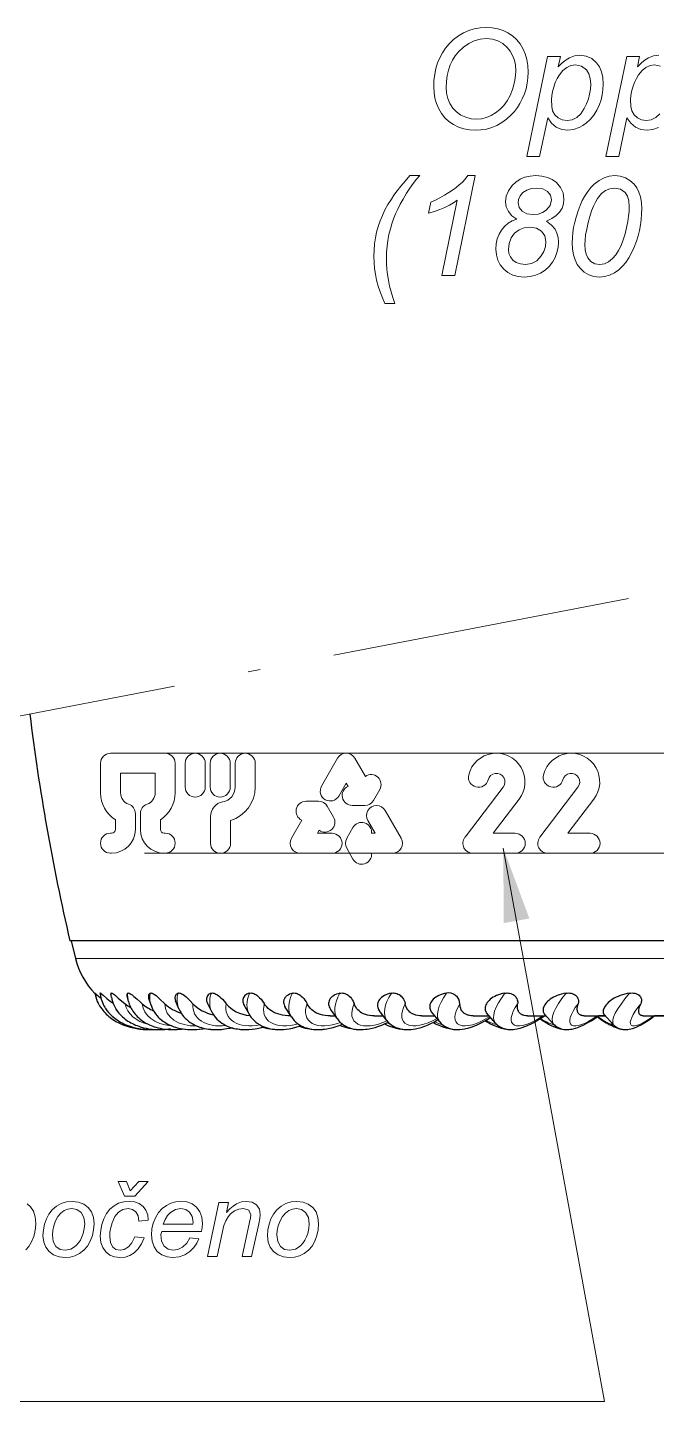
# Model space of a CAD drawing. Extents: x 0 to 297, y 0 to 420.
# Drawn here: x 189.9 to 215, y 128.8 to 183.8 of the extents above; entities that cross this region are included whole.
import ezdxf

# ---------------------------------------------------------------- set-up
doc = ezdxf.new("R2010")
doc.units = 0
doc.linetypes.add('DASHDOT', pattern=[18.5, 12, -3, 0.5, -3])

msp = doc.modelspace()

# ---------------------------------------------------------------- linework, layer by layer
at = {"linetype": 'DASHDOT', "lineweight": 13}
msp.add_line((183.96, 155.135), (218.029, 161.716), dxfattribs=at)
at = {"lineweight": 13, "ltscale": 0.027327}
for p in [(193.19, 154.723), (195.376, 154.723)]:
    msp.add_line(p, (194.283, 154.723), dxfattribs=at)
at = {"lineweight": 13}
for p, q in [((217.071, 154.723), (194.957, 154.723)), ((216.147, 150.723), (194.544, 150.723)), ((238.997, 146.517), (191.785, 146.517))]:
    msp.add_line(p, q, dxfattribs=at)
at = {"lineweight": 13, "ltscale": 0.032004}
for p, q in [((202.27, 154.523), (201.63, 153.415)), ((204.811, 151.323), (204.171, 152.432)), ((200.769, 150.723), (202.049, 150.723))]:
    msp.add_line(p, q, dxfattribs=at)
at = {"lineweight": 13, "ltscale": 0.020837}
for p, q in [((202.963, 154.523), (203.38, 153.802)), ((200.423, 151.323), (200.839, 152.045)), ((204.464, 150.723), (203.631, 150.723))]:
    msp.add_line(p, q, dxfattribs=at)
at = {"lineweight": 13, "ltscale": 0.02951}
for p, q in [((192.79, 153.143), (192.79, 154.323)), ((195.776, 153.143), (195.776, 154.323))]:
    msp.add_line(p, q, dxfattribs=at)
at = {"lineweight": 13, "ltscale": 0.017327}
for p in [(193.59, 153.923), (194.976, 153.923)]:
    msp.add_line(p, (194.283, 153.923), dxfattribs=at)
at = {"lineweight": 13, "ltscale": 0.01951}
for p, q in [((193.59, 153.143), (193.59, 153.923)), ((194.976, 153.143), (194.976, 153.923))]:
    msp.add_line(p, q, dxfattribs=at)
at = {"lineweight": 13, "ltscale": 0.023761}
for p, q in [((196.176, 153.373), (196.176, 154.323)), ((196.976, 153.373), (196.976, 154.323)), ((197.176, 153.373), (197.176, 154.323)), ((197.976, 153.373), (197.976, 154.323)), ((198.176, 153.373), (198.176, 154.323)), ((198.976, 153.373), (198.976, 154.323))]:
    msp.add_line(p, q, dxfattribs=at)
at = {"lineweight": 13, "ltscale": 0.014683}
for p, q in [((202.617, 153.523), (202.323, 153.015)), ((203.771, 151.523), (203.478, 152.032))]:
    msp.add_line(p, q, dxfattribs=at)
at = {"lineweight": 13, "ltscale": 0.003517}
for p, q in [((202.617, 153.523), (202.687, 153.402)), ((201.462, 151.523), (201.532, 151.645)), ((203.771, 151.523), (203.631, 151.523))]:
    msp.add_line(p, q, dxfattribs=at)
at = {"lineweight": 13, "ltscale": 0.063061}
for p, q in [((207.365, 151.366), (208.893, 153.373)), ((210.356, 151.366), (211.883, 153.373))]:
    msp.add_line(p, q, dxfattribs=at)
at = {"lineweight": 13, "ltscale": 0.012577}
for p, q in [((201.511, 152.807), (201.008, 152.808)), ((203.704, 152.839), (203.956, 153.274)), ((201.857, 152.608), (202.109, 152.173)), ((203.359, 152.639), (202.856, 152.638)), ((202.635, 151.323), (202.886, 151.759)), ((202.635, 150.924), (202.886, 150.488))]:
    msp.add_line(p, q, dxfattribs=at)
at = {"lineweight": 13, "ltscale": 0.042885}
for p, q in [((208.49, 151.523), (209.529, 152.888)), ((211.481, 151.523), (212.52, 152.888))]:
    msp.add_line(p, q, dxfattribs=at)
at = {"lineweight": 13, "ltscale": 0.015833}
for p, q in [((194.183, 152.311), (194.183, 151.678)), ((194.383, 152.311), (194.383, 151.678))]:
    msp.add_line(p, q, dxfattribs=at)
at = {"lineweight": 13, "ltscale": 0.009629}
for p, q in [((193.383, 152.063), (193.383, 151.678)), ((195.183, 152.063), (195.183, 151.678))]:
    msp.add_line(p, q, dxfattribs=at)
at = {"lineweight": 13, "ltscale": 0.026715}
msp.add_line((197.189, 152.192), (197.189, 151.123), dxfattribs=at)
at = {"lineweight": 13, "ltscale": 0.022796}
msp.add_line((197.989, 152.035), (197.989, 151.123), dxfattribs=at)
at = {"lineweight": 13, "ltscale": 0.001077}
for p, q in [((193.19, 151.528), (193.233, 151.528)), ((195.376, 151.528), (195.333, 151.528)), ((193.19, 150.728), (193.233, 150.728)), ((195.376, 150.728), (195.333, 150.728))]:
    msp.add_line(p, q, dxfattribs=at)
at = {"lineweight": 13, "ltscale": 0.014684}
msp.add_line((201.462, 151.523), (202.049, 151.523), dxfattribs=at)
at = {"lineweight": 13, "ltscale": 0.022092}
for p, q in [((209.374, 151.523), (208.49, 151.523)), ((212.365, 151.523), (211.481, 151.523))]:
    msp.add_line(p, q, dxfattribs=at)
at = {"lineweight": 13, "ltscale": 0.042267}
for p, q in [((209.374, 150.723), (207.683, 150.723)), ((212.365, 150.723), (210.674, 150.723))]:
    msp.add_line(p, q, dxfattribs=at)
at = {"lineweight": 30}
msp.add_line((239.101, 147.223), (191.567, 147.223), dxfattribs=at)
at = {"lineweight": 30, "ltscale": 0.018144}
msp.add_line((191.617, 147.223), (191.785, 146.517), dxfattribs=at)
at = {"lineweight": 30, "ltscale": 0.002698}
msp.add_line((193.222, 144.972), (193.204, 145.078), dxfattribs=at)
at = {"lineweight": 30, "ltscale": 0.005195}
msp.add_line((193.906, 144.801), (193.854, 145.003), dxfattribs=at)
at = {"lineweight": 30, "ltscale": 0.00715}
msp.add_line((194.811, 144.644), (194.718, 144.915), dxfattribs=at)
at = {"lineweight": 30, "ltscale": 0.008664}
msp.add_line((195.927, 144.503), (195.792, 144.822), dxfattribs=at)
at = {"lineweight": 30, "ltscale": 0.009843}
msp.add_line((197.243, 144.379), (197.067, 144.731), dxfattribs=at)
at = {"lineweight": 30, "ltscale": 0.010779}
msp.add_line((198.746, 144.27), (198.531, 144.644), dxfattribs=at)
at = {"lineweight": 30, "ltscale": 0.011533}
msp.add_line((200.423, 144.178), (200.174, 144.566), dxfattribs=at)
at = {"lineweight": 30, "ltscale": 0.000166702}
msp.add_line((200.387, 144.223), (200.394, 144.223), dxfattribs=at)
at = {"lineweight": 30, "ltscale": 0.004821}
msp.add_line((201.979, 144.223), (202.172, 144.223), dxfattribs=at)
at = {"lineweight": 30, "ltscale": 0.012149}
msp.add_line((202.261, 144.099), (201.98, 144.496), dxfattribs=at)
at = {"lineweight": 30, "ltscale": 0.009012}
msp.add_line((203.736, 144.223), (204.096, 144.223), dxfattribs=at)
at = {"lineweight": 30, "ltscale": 0.012657}
msp.add_line((204.243, 144.033), (203.935, 144.435), dxfattribs=at)
at = {"lineweight": 30, "ltscale": 0.001641}
msp.add_line((204.243, 144.033), (204.285, 143.982), dxfattribs=at)
at = {"lineweight": 30, "ltscale": 0.012745}
msp.add_line((205.645, 144.223), (206.155, 144.223), dxfattribs=at)
at = {"lineweight": 30, "ltscale": 0.000837668}
msp.add_line((206.005, 144.409), (206.024, 144.382), dxfattribs=at)
at = {"lineweight": 30, "ltscale": 0.013078}
msp.add_line((206.356, 143.978), (206.024, 144.382), dxfattribs=at)
at = {"lineweight": 30, "ltscale": 0.015981}
msp.add_line((207.691, 144.223), (208.33, 144.223), dxfattribs=at)
at = {"lineweight": 30, "ltscale": 0.013426}
msp.add_line((208.582, 143.933), (208.231, 144.339), dxfattribs=at)
at = {"lineweight": 30, "ltscale": 0.01874}
msp.add_line((209.859, 144.223), (210.609, 144.223), dxfattribs=at)
at = {"lineweight": 30, "ltscale": 0.013711}
msp.add_line((210.906, 143.896), (210.537, 144.303), dxfattribs=at)
at = {"lineweight": 30, "ltscale": 0.001788}
msp.add_line((210.609, 144.223), (210.538, 144.223), dxfattribs=at)
at = {"lineweight": 30, "ltscale": 0.021009}
msp.add_line((212.133, 144.223), (212.973, 144.223), dxfattribs=at)
at = {"lineweight": 30, "ltscale": 0.006859}
msp.add_line((212.973, 144.223), (212.699, 144.223), dxfattribs=at)
at = {"lineweight": 30, "ltscale": 0.01393}
msp.add_line((213.308, 143.868), (212.927, 144.274), dxfattribs=at)
at = {"lineweight": 30, "ltscale": 0.022856}
msp.add_line((214.495, 144.223), (215.409, 144.223), dxfattribs=at)
at = {"lineweight": 30, "ltscale": 0.011518}
msp.add_line((215.408, 144.223), (214.947, 144.223), dxfattribs=at)
at = {"lineweight": 30, "ltscale": 0.001104}
msp.add_line((194.642, 143.678), (194.686, 143.676), dxfattribs=at)
at = {"lineweight": 30, "ltscale": 0.002759}
msp.add_line((204.147, 143.898), (204.248, 143.854), dxfattribs=at)
at = {"lineweight": 13}
for points in [[(206.114, 181.377), (206.124, 181.636), (206.153, 181.883), (206.201, 182.117), (206.268, 182.339), (206.354, 182.548), (206.459, 182.744), (206.584, 182.927), (206.728, 183.098), (206.908, 183.272), (207.099, 183.42), (207.301, 183.541), (207.514, 183.635), (207.737, 183.702), (207.971, 183.742), (208.216, 183.755), (208.456, 183.742), (208.68, 183.702), (208.889, 183.634), (209.083, 183.54), (209.262, 183.419), (209.425, 183.271), (209.568, 183.101), (209.684, 182.912), (209.775, 182.705), (209.84, 182.48), (209.879, 182.236), (209.892, 181.974), (209.883, 181.745), (209.854, 181.523), (209.807, 181.308), (209.741, 181.099), (209.657, 180.897), (209.563, 180.717), (209.458, 180.551), (209.341, 180.397), (209.212, 180.256), (209.029, 180.09), (208.838, 179.951), (208.639, 179.84), (208.432, 179.754), (208.22, 179.693), (208.002, 179.656), (207.777, 179.644), (207.544, 179.659), (207.322, 179.701), (207.11, 179.772), (206.909, 179.872), (206.725, 179.997), (206.565, 180.145), (206.429, 180.315), (206.316, 180.508), (206.228, 180.715), (206.165, 180.929), (206.127, 181.15)], [(206.614, 181.353), (206.631, 181.126), (206.68, 180.912), (206.762, 180.711), (206.876, 180.53), (207.023, 180.378), (207.202, 180.254), (207.4, 180.162), (207.605, 180.107), (207.817, 180.089), (208.022, 180.105), (208.219, 180.153), (208.41, 180.233), (208.591, 180.342), (208.759, 180.477), (208.913, 180.636), (209.051, 180.822), (209.168, 181.034), (209.264, 181.272), (209.32, 181.46), (209.36, 181.647), (209.384, 181.831), (209.392, 182.015), (209.379, 182.242), (209.338, 182.451), (209.27, 182.64), (209.176, 182.809), (209.054, 182.959), (208.875, 183.113), (208.676, 183.223), (208.458, 183.289), (208.219, 183.311), (207.972, 183.29), (207.736, 183.226), (207.512, 183.12), (207.3, 182.971), (207.1, 182.779), (206.971, 182.62), (206.862, 182.446), (206.773, 182.257), (206.703, 182.053), (206.654, 181.834), (206.624, 181.601)], [(209.836, 178.589), (210.67, 182.589), (211.179, 182.589), (211.095, 182.184), (211.255, 182.34), (211.404, 182.459), (211.54, 182.544), (211.742, 182.619), (211.955, 182.644), (212.209, 182.611), (212.433, 182.512), (212.626, 182.346), (212.742, 182.18), (212.825, 181.983), (212.875, 181.753), (212.892, 181.491), (212.883, 181.271), (212.855, 181.062), (212.808, 180.862), (212.742, 180.673), (212.635, 180.443), (212.513, 180.245), (212.375, 180.08), (212.23, 179.943), (212.083, 179.833), (211.935, 179.75), (211.709, 179.671), (211.477, 179.644), (211.232, 179.676), (211.016, 179.769), (210.829, 179.926), (210.672, 180.144), (210.345, 178.589)], [(210.822, 180.873), (210.833, 180.6), (210.868, 180.426), (210.957, 180.267), (211.09, 180.142), (211.257, 180.06), (211.448, 180.033), (211.65, 180.063), (211.831, 180.153), (211.991, 180.302), (212.132, 180.511), (212.225, 180.703), (212.298, 180.897), (212.35, 181.092), (212.382, 181.289), (212.392, 181.487), (212.373, 181.714), (212.314, 181.903), (212.217, 182.055), (212.021, 182.205), (211.782, 182.255), (211.601, 182.23), (211.435, 182.156), (211.28, 182.031), (211.138, 181.858), (211.052, 181.716), (210.976, 181.554), (210.911, 181.373), (210.861, 181.19), (210.832, 181.023)], [(204.165, 172.719), (204.061, 172.948), (203.971, 173.179), (203.895, 173.412), (203.832, 173.646), (203.784, 173.882), (203.749, 174.119), (203.728, 174.358), (203.721, 174.599), (203.728, 174.853), (203.749, 175.099), (203.783, 175.339), (203.831, 175.571), (203.893, 175.797), (203.97, 176.018), (204.06, 176.239), (204.165, 176.458), (204.285, 176.676), (204.419, 176.894), (204.524, 177.047), (204.65, 177.217), (204.8, 177.404), (204.971, 177.608), (205.165, 177.83), (205.554, 177.83), (205.427, 177.686), (205.297, 177.52), (205.164, 177.333), (205.028, 177.124), (204.889, 176.894), (204.777, 176.693), (204.676, 176.493), (204.586, 176.295), (204.506, 176.098), (204.438, 175.902), (204.379, 175.707), (204.322, 175.474), (204.278, 175.241), (204.246, 175.006), (204.227, 174.772), (204.221, 174.537), (204.226, 174.317), (204.242, 174.094), (204.268, 173.87), (204.304, 173.644), (204.351, 173.415), (204.409, 173.185), (204.476, 172.953), (204.554, 172.719)], [(206.443, 173.83), (207.054, 176.842), (206.909, 176.739), (206.746, 176.643), (206.565, 176.554), (206.365, 176.472), (206.146, 176.397), (205.909, 176.33), (206.001, 176.774), (206.184, 176.853), (206.365, 176.942), (206.546, 177.043), (206.725, 177.156), (206.944, 177.306), (207.123, 177.443), (207.264, 177.568), (207.373, 177.687), (207.475, 177.83), (207.766, 177.83), (206.952, 173.83)], [(209.434, 176.088), (209.239, 176.222), (209.1, 176.39), (209.016, 176.581), (208.988, 176.786), (209.017, 177.012), (209.105, 177.227), (209.25, 177.43), (209.399, 177.574), (209.568, 177.686), (209.756, 177.766), (209.965, 177.814), (210.193, 177.83), (210.442, 177.813), (210.663, 177.761), (210.855, 177.675), (211.02, 177.555), (211.188, 177.359), (211.288, 177.135), (211.322, 176.884), (211.302, 176.701), (211.244, 176.531), (211.147, 176.373), (211.012, 176.231), (210.838, 176.11), (210.626, 176.009), (210.83, 175.853), (210.967, 175.687), (211.04, 175.53), (211.085, 175.356), (211.1, 175.166), (211.085, 174.953), (211.04, 174.751), (210.965, 174.557), (210.86, 174.373), (210.725, 174.199), (210.565, 174.046), (210.385, 173.927), (210.185, 173.842), (209.966, 173.791), (209.726, 173.774), (209.489, 173.794), (209.275, 173.853), (209.083, 173.952), (208.914, 174.091), (208.777, 174.259), (208.678, 174.448), (208.619, 174.656), (208.6, 174.884), (208.613, 175.1), (208.655, 175.3), (208.725, 175.484), (208.823, 175.653), (208.944, 175.8), (209.087, 175.922), (209.25, 176.018)], [(211.655, 175.145), (211.661, 175.347), (211.679, 175.551), (211.71, 175.756), (211.753, 175.962), (211.807, 176.169), (211.886, 176.416), (211.968, 176.637), (212.055, 176.832), (212.146, 177.001), (212.272, 177.193), (212.4, 177.356), (212.532, 177.489), (212.731, 177.641), (212.926, 177.747), (213.13, 177.809), (213.356, 177.83), (213.576, 177.809), (213.778, 177.745), (213.96, 177.639), (214.124, 177.491), (214.235, 177.344), (214.322, 177.172), (214.383, 176.976), (214.421, 176.757), (214.433, 176.513), (214.427, 176.294), (214.409, 176.076), (214.379, 175.858), (214.338, 175.641), (214.285, 175.425), (214.219, 175.21), (214.13, 174.966), (214.029, 174.743), (213.917, 174.542), (213.795, 174.361), (213.661, 174.202), (213.517, 174.064), (213.338, 173.937), (213.147, 173.847), (212.945, 173.792), (212.73, 173.774), (212.512, 173.796), (212.313, 173.862), (212.131, 173.971), (211.966, 174.125), (211.854, 174.278), (211.767, 174.456), (211.705, 174.66), (211.668, 174.89)], [(209.488, 176.743), (209.528, 176.552), (209.648, 176.403), (209.837, 176.306), (210.086, 176.274), (210.291, 176.293), (210.467, 176.349), (210.617, 176.443), (210.771, 176.632), (210.822, 176.859), (210.782, 177.048), (210.662, 177.199), (210.473, 177.297), (210.224, 177.33), (210.021, 177.309), (209.836, 177.247), (209.682, 177.149), (209.574, 177.022), (209.51, 176.881)], [(212.155, 175.074), (212.168, 174.862), (212.208, 174.684), (212.275, 174.54), (212.401, 174.392), (212.562, 174.304), (212.758, 174.274), (212.94, 174.301), (213.109, 174.381), (213.268, 174.515), (213.394, 174.663), (213.507, 174.836), (213.606, 175.034), (213.693, 175.258), (213.766, 175.507), (213.826, 175.759), (213.873, 175.992), (213.906, 176.206), (213.926, 176.401), (213.933, 176.576), (213.915, 176.818), (213.861, 177.01), (213.771, 177.153), (213.584, 177.285), (213.345, 177.33), (213.16, 177.306), (212.987, 177.236), (212.823, 177.109), (212.667, 176.915), (212.583, 176.774), (212.503, 176.607), (212.428, 176.415), (212.357, 176.197), (212.291, 175.954), (212.232, 175.694), (212.189, 175.46), (212.164, 175.254)], [(209.1, 174.869), (209.119, 174.72), (209.178, 174.578), (209.276, 174.453), (209.415, 174.356), (209.585, 174.295), (209.778, 174.274), (210.021, 174.312), (210.231, 174.427), (210.409, 174.617), (210.515, 174.801), (210.578, 174.994), (210.6, 175.197), (210.555, 175.427), (210.423, 175.612), (210.22, 175.734), (209.961, 175.774), (209.733, 175.746), (209.529, 175.662), (209.35, 175.523), (209.211, 175.338), (209.127, 175.12)], [(194.698, 137.595), (194.159, 137.011), (193.751, 137.011), (193.501, 137.595), (193.823, 137.595), (193.98, 137.217), (194.323, 137.595)], [(190.489, 135.418), (190.504, 135.662), (190.549, 135.888), (190.623, 136.097), (190.727, 136.288), (190.86, 136.462), (191.026, 136.611), (191.215, 136.718), (191.428, 136.782), (191.664, 136.803), (191.907, 136.776), (192.117, 136.695), (192.292, 136.56), (192.425, 136.379), (192.504, 136.16), (192.531, 135.903), (192.514, 135.662), (192.464, 135.431), (192.381, 135.213), (192.267, 135.016), (192.124, 134.853), (191.954, 134.723), (191.766, 134.629), (191.571, 134.572), (191.37, 134.553), (191.13, 134.58), (190.913, 134.66), (190.731, 134.79), (190.598, 134.964), (190.517, 135.176)], [(190.864, 135.457), (190.9, 135.192), (191.008, 135), (191.172, 134.883), (191.374, 134.845), (191.604, 134.892), (191.714, 134.951), (191.816, 135.035), (191.907, 135.138), (191.983, 135.255), (192.045, 135.383), (192.094, 135.521), (192.141, 135.716), (192.156, 135.903), (192.12, 136.16), (192.011, 136.352), (191.847, 136.471), (191.646, 136.511), (191.484, 136.491), (191.336, 136.43), (191.203, 136.33), (191.083, 136.192), (190.985, 136.023), (190.917, 135.828), (190.878, 135.631)], [(194.156, 135.386), (194.531, 135.345), (194.427, 135.1), (194.296, 134.901), (194.14, 134.748), (193.964, 134.64), (193.772, 134.575), (193.564, 134.553), (193.346, 134.578), (193.158, 134.654), (192.998, 134.78), (192.878, 134.951), (192.805, 135.163), (192.781, 135.414), (192.797, 135.648), (192.844, 135.879), (192.923, 136.108), (193.031, 136.316), (193.167, 136.489), (193.33, 136.626), (193.514, 136.724), (193.716, 136.783), (193.934, 136.803), (194.153, 136.78), (194.339, 136.711), (194.492, 136.597), (194.606, 136.445), (194.675, 136.264), (194.698, 136.053), (194.323, 136.011), (194.292, 136.221), (194.203, 136.379), (194.066, 136.478), (193.893, 136.511), (193.685, 136.476), (193.506, 136.371), (193.36, 136.195), (193.249, 135.946), (193.197, 135.758), (193.166, 135.575), (193.156, 135.397), (193.186, 135.155), (193.275, 134.983), (193.408, 134.879), (193.569, 134.845), (193.741, 134.878), (193.905, 134.978), (194.048, 135.147)], [(196.363, 135.345), (196.721, 135.303), (196.646, 135.127), (196.526, 134.958), (196.36, 134.794), (196.16, 134.66), (195.936, 134.58), (195.687, 134.553), (195.453, 134.58), (195.239, 134.663), (195.06, 134.799), (194.929, 134.985), (194.849, 135.21), (194.823, 135.465), (194.841, 135.698), (194.897, 135.926), (194.99, 136.149), (195.112, 136.351), (195.257, 136.515), (195.423, 136.642), (195.605, 136.731), (195.797, 136.785), (195.998, 136.803), (196.244, 136.777), (196.454, 136.697), (196.629, 136.565), (196.76, 136.388), (196.838, 136.171), (196.864, 135.917), (196.857, 135.758), (196.834, 135.595), (195.239, 135.595), (195.198, 135.479), (195.233, 135.207), (195.341, 135.007), (195.499, 134.885), (195.69, 134.845), (195.882, 134.877), (196.071, 134.973), (196.238, 135.13)], [(195.297, 135.886), (196.487, 135.886), (196.489, 135.964), (196.455, 136.198), (196.354, 136.37), (196.198, 136.476), (196.004, 136.511), (195.783, 136.472), (195.582, 136.355), (195.465, 136.234), (195.371, 136.078)], [(197.073, 134.595), (197.525, 136.761), (197.906, 136.761), (197.822, 136.359), (197.964, 136.501), (198.1, 136.614), (198.23, 136.698), (198.421, 136.777), (198.617, 136.803), (198.852, 136.767), (199.03, 136.659), (199.142, 136.492), (199.179, 136.276), (199.165, 136.122), (199.123, 135.899), (198.829, 134.595), (198.448, 134.595), (198.749, 135.972), (198.783, 136.146), (198.794, 136.268), (198.719, 136.444), (198.502, 136.511), (198.318, 136.488), (198.148, 136.42), (197.992, 136.306), (197.888, 136.184), (197.798, 136.026), (197.724, 135.831), (197.664, 135.6), (197.454, 134.595)], [(199.471, 135.418), (199.486, 135.662), (199.53, 135.888), (199.605, 136.097), (199.709, 136.288), (199.842, 136.462), (200.007, 136.611), (200.197, 136.718), (200.409, 136.782), (200.646, 136.803), (200.889, 136.776), (201.098, 136.695), (201.274, 136.56), (201.407, 136.379), (201.486, 136.16), (201.513, 135.903), (201.496, 135.662), (201.446, 135.431), (201.363, 135.213), (201.249, 135.016), (201.106, 134.853), (200.936, 134.723), (200.748, 134.629), (200.553, 134.572), (200.352, 134.553), (200.112, 134.58), (199.894, 134.66), (199.713, 134.79), (199.58, 134.964), (199.498, 135.176)], [(199.846, 135.457), (199.882, 135.192), (199.99, 135), (200.153, 134.883), (200.356, 134.845), (200.586, 134.892), (200.696, 134.951), (200.798, 135.035), (200.888, 135.138), (200.965, 135.255), (201.027, 135.383), (201.076, 135.521), (201.122, 135.716), (201.138, 135.903), (201.102, 136.16), (200.993, 136.352), (200.829, 136.471), (200.628, 136.511), (200.466, 136.491), (200.318, 136.43), (200.185, 136.33), (200.065, 136.192), (199.967, 136.023), (199.899, 135.828), (199.859, 135.631)]]:
    msp.add_lwpolyline(points, close=True, dxfattribs=at)
for points in [[(215.101, 179.75), (214.875, 179.671), (214.644, 179.644), (214.398, 179.676), (214.182, 179.769), (213.996, 179.926), (213.838, 180.144), (213.512, 178.589), (213.003, 178.589), (213.836, 182.589), (214.346, 182.589), (214.262, 182.184), (214.422, 182.34), (214.57, 182.459), (214.707, 182.544), (214.908, 182.619), (215.121, 182.644)], [(215.188, 182.205), (214.948, 182.255), (214.768, 182.23), (214.601, 182.156), (214.447, 182.031), (214.304, 181.858), (214.218, 181.716), (214.143, 181.554), (214.078, 181.373), (214.028, 181.19), (213.998, 181.023), (213.988, 180.873), (214, 180.6), (214.034, 180.426), (214.124, 180.267), (214.257, 180.142), (214.424, 180.06), (214.615, 180.033), (214.816, 180.063), (214.997, 180.153), (215.158, 180.302)], [(208.896, 150.93), (212.94, 128.796), (146.696, 128.796)], [(189.851, 136.703), (189.996, 136.578), (190.108, 136.405), (190.175, 136.187), (190.198, 135.923), (190.189, 135.738), (190.162, 135.564), (190.118, 135.4), (190.028, 135.182), (189.92, 135.002), (189.8, 134.857)]]:
    msp.add_lwpolyline(points, dxfattribs=at)
at = {"lineweight": 30}
for points in [[(192.563, 145.137), (192.563, 145.137), (192.563, 145.137), (192.565, 145.136), (192.572, 145.131), (192.644, 145.066), (192.77, 144.953), (192.81, 144.919)], [(192.563, 145.137), (192.575, 145.072), (192.596, 144.983), (192.625, 144.89), (192.661, 144.798), (192.694, 144.729), (192.723, 144.673), (192.755, 144.619), (192.788, 144.565), (192.837, 144.497), (192.879, 144.443), (192.923, 144.391), (192.97, 144.34), (193.018, 144.291), (193.064, 144.249), (193.111, 144.208), (193.17, 144.16), (193.23, 144.115), (193.288, 144.075), (193.346, 144.038), (193.406, 144.002), (193.521, 143.94), (193.63, 143.889), (193.726, 143.85)], [(192.77, 145.13), (192.77, 145.133), (192.771, 145.136), (192.773, 145.137), (192.776, 145.137), (192.786, 145.134), (192.801, 145.125), (192.834, 145.1), (192.896, 145.049), (193.047, 144.918), (193.181, 144.809), (193.289, 144.727)], [(192.77, 145.13), (192.776, 145.077), (192.785, 145.024), (192.799, 144.957), (192.817, 144.891), (192.838, 144.826), (192.863, 144.762), (192.893, 144.694), (192.926, 144.628), (192.957, 144.574), (192.99, 144.521), (193.048, 144.439), (193.111, 144.361), (193.159, 144.308), (193.207, 144.259), (193.257, 144.212), (193.309, 144.168), (193.362, 144.125), (193.418, 144.084), (193.504, 144.026), (193.593, 143.973), (193.654, 143.94), (193.717, 143.909), (193.781, 143.879), (193.846, 143.852)], [(193.207, 145.128), (193.212, 145.135), (193.221, 145.137), (193.234, 145.135), (193.252, 145.128), (193.275, 145.115), (193.317, 145.085), (193.387, 145.03), (193.5, 144.933), (193.645, 144.81), (193.76, 144.717), (193.776, 144.705)], [(193.876, 145.128), (193.886, 145.135), (193.899, 145.137), (193.917, 145.135), (193.939, 145.128), (193.966, 145.115), (193.996, 145.096), (194.049, 145.059), (194.124, 144.998), (194.236, 144.901), (194.385, 144.768), (194.459, 144.705)], [(194.772, 145.128), (194.757, 145.118), (194.744, 145.106), (194.732, 145.092), (194.722, 145.078), (194.714, 145.061), (194.708, 145.044), (194.704, 145.025), (194.703, 145.006), (194.703, 144.984), (194.706, 144.962), (194.711, 144.938), (194.718, 144.915)], [(194.772, 145.128), (194.786, 145.135), (194.805, 145.137), (194.827, 145.135), (194.853, 145.128), (194.883, 145.115), (194.917, 145.096), (194.953, 145.073), (195.011, 145.03), (195.087, 144.965), (195.192, 144.869), (195.339, 144.729), (195.365, 144.705)], [(195.888, 145.128), (195.868, 145.118), (195.849, 145.106), (195.833, 145.094), (195.817, 145.079), (195.804, 145.064), (195.792, 145.047), (195.782, 145.029), (195.775, 145.01), (195.769, 144.99), (195.766, 144.968), (195.765, 144.946), (195.766, 144.923), (195.769, 144.898), (195.774, 144.874), (195.782, 144.848), (195.792, 144.822)], [(195.888, 145.128), (195.907, 145.135), (195.93, 145.137), (195.956, 145.135), (195.986, 145.128), (196.02, 145.115), (196.056, 145.096), (196.095, 145.073), (196.154, 145.03), (196.212, 144.982), (196.282, 144.917), (196.374, 144.824), (196.486, 144.705)], [(197.216, 145.128), (197.172, 145.109), (197.133, 145.086), (197.099, 145.059), (197.071, 145.028), (197.05, 144.993), (197.035, 144.955), (197.027, 144.914), (197.026, 144.871), (197.033, 144.825), (197.046, 144.778), (197.067, 144.731)], [(197.216, 145.128), (197.239, 145.135), (197.266, 145.137), (197.296, 145.135), (197.33, 145.128), (197.367, 145.115), (197.406, 145.096), (197.447, 145.073), (197.487, 145.045), (197.546, 144.998), (197.599, 144.949), (197.662, 144.885), (197.741, 144.796), (197.815, 144.705)], [(198.745, 145.128), (198.693, 145.11), (198.645, 145.087), (198.602, 145.06), (198.565, 145.03), (198.534, 144.996), (198.51, 144.959), (198.492, 144.919), (198.481, 144.876), (198.477, 144.832), (198.481, 144.785), (198.491, 144.739), (198.508, 144.691), (198.531, 144.644)], [(198.745, 145.128), (198.773, 145.135), (198.804, 145.137), (198.838, 145.135), (198.875, 145.128), (198.915, 145.115), (198.956, 145.096), (198.998, 145.073), (199.039, 145.045), (199.097, 144.998), (199.149, 144.949), (199.208, 144.885), (199.267, 144.81), (199.332, 144.717), (199.34, 144.705)], [(200.465, 145.128), (200.4, 145.108), (200.341, 145.084), (200.288, 145.056), (200.24, 145.023), (200.219, 145.006), (200.2, 144.987), (200.182, 144.967), (200.166, 144.947), (200.153, 144.926), (200.141, 144.904), (200.13, 144.881), (200.122, 144.858), (200.116, 144.834), (200.112, 144.81), (200.11, 144.786), (200.109, 144.761), (200.114, 144.712), (200.127, 144.662), (200.147, 144.613), (200.174, 144.566)], [(200.465, 145.128), (200.496, 145.135), (200.531, 145.137), (200.568, 145.135), (200.609, 145.128), (200.651, 145.115), (200.694, 145.096), (200.737, 145.073), (200.779, 145.045), (200.818, 145.014), (200.87, 144.965), (200.914, 144.917), (200.962, 144.854), (201.009, 144.782), (201.051, 144.705)], [(202.361, 145.128), (202.29, 145.109), (202.224, 145.086), (202.163, 145.059), (202.107, 145.027), (202.058, 144.992), (202.015, 144.954), (201.979, 144.913), (201.951, 144.869), (201.93, 144.823), (201.916, 144.776), (201.909, 144.728), (201.91, 144.68), (201.918, 144.632), (201.932, 144.585), (201.953, 144.539), (201.98, 144.496)], [(202.361, 145.128), (202.396, 145.135), (202.434, 145.137), (202.475, 145.135), (202.518, 145.128), (202.563, 145.115), (202.608, 145.096), (202.652, 145.073), (202.693, 145.045), (202.731, 145.014), (202.781, 144.965), (202.822, 144.917), (202.855, 144.869), (202.889, 144.81), (202.92, 144.742), (202.935, 144.705)], [(204.419, 145.128), (204.343, 145.11), (204.27, 145.087), (204.203, 145.061), (204.14, 145.031), (204.083, 144.998), (204.032, 144.961), (203.987, 144.921), (203.949, 144.879), (203.918, 144.835), (203.894, 144.789), (203.877, 144.743), (203.866, 144.696), (203.862, 144.649), (203.865, 144.603), (203.874, 144.558), (203.888, 144.515), (203.909, 144.474), (203.935, 144.435)], [(204.419, 145.128), (204.458, 145.135), (204.499, 145.137), (204.543, 145.135), (204.589, 145.128), (204.635, 145.115), (204.681, 145.096), (204.726, 145.073), (204.767, 145.045), (204.804, 145.014), (204.837, 144.982), (204.878, 144.933), (204.909, 144.885), (204.933, 144.839), (204.955, 144.782), (204.973, 144.717), (204.976, 144.705)], [(206.625, 145.128), (206.542, 145.11), (206.464, 145.088), (206.39, 145.062), (206.32, 145.033), (206.256, 145), (206.197, 144.965), (206.144, 144.926), (206.098, 144.885), (206.058, 144.841), (206.025, 144.797), (205.998, 144.751), (205.977, 144.705), (205.963, 144.659), (205.956, 144.614), (205.954, 144.569), (205.958, 144.526), (205.968, 144.485), (205.984, 144.446), (206.005, 144.409)], [(208.96, 145.128), (208.871, 145.11), (208.786, 145.088), (208.705, 145.062), (208.629, 145.033), (208.557, 145), (208.491, 144.965), (208.43, 144.926), (208.376, 144.885), (208.328, 144.841), (208.286, 144.797), (208.251, 144.751), (208.222, 144.705), (208.199, 144.659), (208.183, 144.614), (208.173, 144.569), (208.168, 144.526), (208.169, 144.485), (208.176, 144.446), (208.187, 144.409)], [(208.96, 145.128), (209.005, 145.135), (209.051, 145.137), (209.1, 145.135), (209.149, 145.128), (209.199, 145.115), (209.246, 145.096), (209.291, 145.073), (209.331, 145.045), (209.365, 145.014), (209.394, 144.982), (209.417, 144.949), (209.435, 144.917), (209.454, 144.869), (209.466, 144.824), (209.471, 144.782), (209.471, 144.729), (209.469, 144.705)], [(211.407, 145.128), (211.313, 145.11), (211.222, 145.088), (211.135, 145.062), (211.052, 145.033), (210.973, 145), (210.9, 144.965), (210.832, 144.926), (210.77, 144.885), (210.715, 144.841), (210.665, 144.797), (210.622, 144.751), (210.584, 144.705), (210.553, 144.659), (210.528, 144.614), (210.509, 144.569), (210.496, 144.526), (210.488, 144.485), (210.485, 144.446), (210.488, 144.409)], [(211.407, 145.128), (211.454, 145.135), (211.503, 145.137), (211.554, 145.135), (211.605, 145.128), (211.655, 145.115), (211.703, 145.096), (211.746, 145.073), (211.785, 145.045), (211.818, 145.014), (211.844, 144.982), (211.865, 144.949), (211.88, 144.917), (211.89, 144.885), (211.899, 144.839), (211.901, 144.796), (211.897, 144.755), (211.887, 144.705)], [(213.948, 145.128), (213.849, 145.11), (213.753, 145.088), (213.66, 145.062), (213.571, 145.033), (213.487, 145), (213.407, 144.965), (213.332, 144.926), (213.263, 144.885), (213.2, 144.841), (213.143, 144.797), (213.092, 144.751), (213.046, 144.705), (213.007, 144.659), (212.974, 144.614), (212.946, 144.569), (212.924, 144.526), (212.907, 144.485), (212.896, 144.446), (212.89, 144.409)], [(213.948, 145.128), (213.997, 145.135), (214.048, 145.137), (214.1, 145.135), (214.152, 145.128), (214.202, 145.115), (214.25, 145.096), (214.293, 145.073), (214.33, 145.045), (214.361, 145.014), (214.385, 144.982), (214.402, 144.949), (214.415, 144.917), (214.422, 144.885), (214.425, 144.854), (214.423, 144.81), (214.416, 144.768), (214.404, 144.729), (214.395, 144.705)], [(193.222, 144.972), (193.24, 144.886), (193.264, 144.801), (193.292, 144.721), (193.329, 144.635), (193.373, 144.551), (193.419, 144.475), (193.471, 144.4), (193.528, 144.328), (193.572, 144.278), (193.618, 144.23), (193.668, 144.183), (193.721, 144.137), (193.774, 144.095), (193.828, 144.054), (193.885, 144.016), (193.943, 143.98), (194.003, 143.945), (194.064, 143.913), (194.126, 143.883), (194.19, 143.855)], [(193.906, 144.801), (193.921, 144.746), (193.939, 144.692), (193.96, 144.639), (193.992, 144.567), (194.02, 144.511), (194.051, 144.457), (194.085, 144.404), (194.131, 144.341), (194.17, 144.291), (194.212, 144.243), (194.256, 144.197), (194.302, 144.153), (194.379, 144.086), (194.423, 144.052), (194.515, 143.988), (194.581, 143.949), (194.648, 143.911), (194.754, 143.86)], [(194.811, 144.644), (194.837, 144.576), (194.858, 144.526), (194.882, 144.477), (194.908, 144.429), (194.935, 144.384), (194.991, 144.303), (195.053, 144.226), (195.101, 144.173), (195.139, 144.136), (195.178, 144.101), (195.259, 144.033), (195.305, 144), (195.36, 143.963), (195.417, 143.928), (195.476, 143.895), (195.536, 143.865)], [(200.387, 144.223), (200.276, 144.227), (200.169, 144.236), (200.067, 144.252), (199.969, 144.274), (199.877, 144.301), (199.79, 144.335), (199.708, 144.374), (199.633, 144.418), (199.563, 144.466), (199.499, 144.52), (199.44, 144.578), (199.388, 144.639), (199.34, 144.705)], [(201.979, 144.223), (201.875, 144.227), (201.776, 144.236), (201.682, 144.252), (201.593, 144.274), (201.51, 144.301), (201.432, 144.335), (201.36, 144.374), (201.294, 144.418), (201.234, 144.466), (201.18, 144.52), (201.131, 144.578), (201.088, 144.639), (201.051, 144.705)], [(203.736, 144.223), (203.641, 144.227), (203.55, 144.236), (203.465, 144.252), (203.386, 144.274), (203.312, 144.301), (203.244, 144.335), (203.182, 144.374), (203.126, 144.418), (203.076, 144.466), (203.032, 144.52), (202.994, 144.578), (202.961, 144.639), (202.935, 144.705)], [(205.645, 144.223), (205.559, 144.227), (205.478, 144.236), (205.402, 144.252), (205.367, 144.262), (205.333, 144.274), (205.301, 144.287), (205.269, 144.301), (205.24, 144.317), (205.211, 144.335), (205.185, 144.353), (205.16, 144.374), (205.114, 144.418), (205.075, 144.466), (205.042, 144.52), (205.014, 144.578), (204.992, 144.639), (204.976, 144.705)], [(207.691, 144.223), (207.615, 144.227), (207.544, 144.236), (207.511, 144.243), (207.479, 144.252), (207.449, 144.262), (207.42, 144.274), (207.393, 144.287), (207.367, 144.301), (207.343, 144.317), (207.32, 144.335), (207.299, 144.353), (207.279, 144.374), (207.261, 144.395), (207.244, 144.418), (207.216, 144.466), (207.193, 144.52), (207.176, 144.578), (207.165, 144.639), (207.16, 144.705)], [(209.859, 144.223), (209.793, 144.227), (209.733, 144.236), (209.706, 144.243), (209.679, 144.252), (209.654, 144.262), (209.63, 144.274), (209.609, 144.287), (209.588, 144.301), (209.57, 144.317), (209.552, 144.335), (209.537, 144.354), (209.523, 144.374), (209.51, 144.395), (209.499, 144.418), (209.482, 144.466), (209.47, 144.52), (209.464, 144.578), (209.464, 144.639), (209.469, 144.705)], [(212.133, 144.223), (212.078, 144.227), (212.053, 144.23), (212.028, 144.236), (212.006, 144.243), (211.985, 144.252), (211.966, 144.262), (211.948, 144.274), (211.932, 144.287), (211.917, 144.301), (211.904, 144.317), (211.893, 144.335), (211.883, 144.354), (211.875, 144.374), (211.868, 144.395), (211.863, 144.418), (211.856, 144.466), (211.856, 144.52), (211.861, 144.578), (211.871, 144.639), (211.887, 144.705)], [(214.495, 144.223), (214.472, 144.224), (214.45, 144.227), (214.431, 144.23), (214.412, 144.236), (214.396, 144.243), (214.381, 144.252), (214.367, 144.262), (214.355, 144.274), (214.345, 144.287), (214.336, 144.301), (214.329, 144.318), (214.323, 144.335), (214.319, 144.354), (214.316, 144.374), (214.316, 144.418), (214.321, 144.466), (214.331, 144.52), (214.347, 144.578), (214.369, 144.639), (214.395, 144.705)], [(195.927, 144.503), (195.965, 144.422), (195.997, 144.364), (196.031, 144.309), (196.071, 144.253), (196.113, 144.199), (196.178, 144.129), (196.239, 144.07), (196.305, 144.015), (196.377, 143.962), (196.451, 143.915), (196.527, 143.873)], [(204.285, 143.982), (204.334, 143.932), (204.387, 143.886), (204.443, 143.845), (204.481, 143.821), (204.527, 143.794), (204.574, 143.771), (204.638, 143.745), (204.701, 143.723), (204.783, 143.702), (204.833, 143.692), (204.883, 143.684), (204.934, 143.679), (204.989, 143.675), (205.044, 143.673), (205.099, 143.674), (205.154, 143.677), (205.212, 143.681), (205.298, 143.692), (205.38, 143.706), (205.493, 143.731), (205.607, 143.762), (205.68, 143.785), (205.758, 143.812), (205.891, 143.865), (206.004, 143.915), (206.118, 143.971), (206.23, 144.031), (206.286, 144.063)], [(206.356, 143.978), (206.397, 143.932), (206.441, 143.889), (206.494, 143.846), (206.542, 143.813), (206.601, 143.779), (206.661, 143.751), (206.719, 143.728), (206.76, 143.715), (206.803, 143.703), (206.876, 143.688), (206.968, 143.677), (207.02, 143.674), (207.069, 143.673), (207.162, 143.677), (207.245, 143.685), (207.339, 143.7), (207.393, 143.712), (207.482, 143.733), (207.605, 143.77), (207.715, 143.809), (207.824, 143.854), (207.934, 143.904), (208.044, 143.958), (208.154, 144.018), (208.283, 144.095), (208.385, 144.159)], [(208.582, 143.933), (208.62, 143.892), (208.66, 143.855), (208.705, 143.821), (208.751, 143.79), (208.798, 143.764), (208.854, 143.738), (208.919, 143.714), (208.978, 143.698), (209.029, 143.687), (209.078, 143.68), (209.122, 143.676), (209.168, 143.674), (209.214, 143.673), (209.306, 143.679), (209.356, 143.684), (209.456, 143.701), (209.509, 143.713), (209.575, 143.73), (209.648, 143.752), (209.761, 143.792), (209.864, 143.834), (209.924, 143.862), (210.014, 143.905), (210.121, 143.961), (210.226, 144.021), (210.331, 144.084), (210.435, 144.152), (210.538, 144.224)], [(210.906, 143.896), (210.94, 143.861), (210.977, 143.829), (211.022, 143.795), (211.07, 143.765), (211.111, 143.744), (211.152, 143.726), (211.205, 143.708), (211.258, 143.693), (211.318, 143.682), (211.381, 143.675), (211.463, 143.674), (211.537, 143.678), (211.587, 143.684), (211.636, 143.692), (211.686, 143.703), (211.782, 143.728), (211.876, 143.76), (211.927, 143.778), (211.998, 143.808), (212.113, 143.861), (212.209, 143.911), (212.306, 143.965), (212.404, 144.023), (212.551, 144.119), (212.7, 144.224)], [(213.308, 143.868), (213.335, 143.841), (213.373, 143.808), (213.41, 143.781), (213.449, 143.757), (213.489, 143.736), (213.53, 143.718), (213.576, 143.702), (213.64, 143.687), (213.683, 143.679), (213.727, 143.675), (213.787, 143.673), (213.843, 143.676), (213.871, 143.679), (213.936, 143.688), (213.996, 143.701), (214.059, 143.719), (214.139, 143.745), (214.23, 143.782), (214.319, 143.823), (214.405, 143.868), (214.492, 143.917), (214.628, 144), (214.769, 144.094), (214.902, 144.19), (214.947, 144.224)], [(194.19, 143.855), (194.252, 143.83), (194.316, 143.807), (194.38, 143.785), (194.509, 143.749), (194.615, 143.725), (194.714, 143.707), (194.852, 143.688), (194.992, 143.677), (195.132, 143.673), (195.274, 143.677), (195.415, 143.687)], [(194.754, 143.86), (194.815, 143.834), (194.876, 143.81), (194.938, 143.789), (195.001, 143.769), (195.09, 143.744), (195.18, 143.724), (195.261, 143.709), (195.394, 143.69), (195.529, 143.678), (195.666, 143.673), (195.803, 143.676), (195.941, 143.685), (196.079, 143.702)], [(195.536, 143.865), (195.614, 143.83), (195.67, 143.808), (195.727, 143.787), (195.786, 143.768), (195.853, 143.748), (195.921, 143.732), (195.99, 143.717), (196.057, 143.704), (196.188, 143.687), (196.321, 143.676), (196.461, 143.673), (196.601, 143.678), (196.741, 143.69), (196.881, 143.709), (196.952, 143.721)], [(196.527, 143.873), (196.592, 143.84), (196.659, 143.812), (196.766, 143.772), (196.828, 143.753), (196.891, 143.736), (196.955, 143.721), (197.021, 143.708), (197.102, 143.695), (197.198, 143.683), (197.282, 143.677), (197.349, 143.674), (197.485, 143.674), (197.621, 143.682), (197.758, 143.697), (197.844, 143.71), (197.968, 143.734), (198.037, 143.749)], [(197.72, 143.883), (197.776, 143.852), (197.833, 143.824), (197.892, 143.799), (197.952, 143.776), (198.012, 143.756), (198.074, 143.738), (198.136, 143.722), (198.199, 143.709), (198.264, 143.697), (198.328, 143.688), (198.392, 143.682), (198.456, 143.677), (198.522, 143.674), (198.588, 143.673), (198.721, 143.677), (198.854, 143.689), (198.974, 143.706), (199.052, 143.719), (199.178, 143.746), (199.321, 143.784)], [(199.104, 143.896), (199.168, 143.858), (199.249, 143.816), (199.331, 143.781), (199.408, 143.753), (199.491, 143.729), (199.575, 143.709), (199.659, 143.694), (199.745, 143.683), (199.821, 143.677), (199.885, 143.674), (199.949, 143.673), (200.015, 143.675), (200.096, 143.679), (200.214, 143.691), (200.339, 143.709), (200.472, 143.736), (200.604, 143.769), (200.736, 143.809), (200.801, 143.831)], [(200.669, 143.915), (200.741, 143.866), (200.817, 143.822), (200.883, 143.791), (200.953, 143.762), (201.026, 143.737), (201.115, 143.714), (201.211, 143.695), (201.302, 143.682), (201.411, 143.675), (201.472, 143.673), (201.533, 143.674), (201.595, 143.677), (201.667, 143.682), (201.742, 143.691), (201.841, 143.705), (201.965, 143.73), (202.09, 143.761), (202.215, 143.799), (202.339, 143.842), (202.462, 143.891)], [(202.4, 143.943), (202.438, 143.911), (202.477, 143.881), (202.54, 143.84), (202.604, 143.803), (202.667, 143.774), (202.712, 143.755), (202.758, 143.739), (202.828, 143.718), (202.881, 143.705), (202.934, 143.695), (202.988, 143.687), (203.057, 143.679), (203.117, 143.675), (203.176, 143.673), (203.234, 143.674), (203.294, 143.676), (203.387, 143.684), (203.458, 143.693), (203.528, 143.705), (203.647, 143.729), (203.766, 143.76), (203.884, 143.796), (204.001, 143.838), (204.042, 143.854), (204.147, 143.898), (204.239, 143.94), (204.298, 143.968)], [(204.248, 143.854), (204.351, 143.814), (204.483, 143.769), (204.607, 143.734), (204.724, 143.707), (204.833, 143.689), (204.92, 143.679), (204.969, 143.676)], [(206.294, 143.858), (206.406, 143.812), (206.519, 143.771), (206.61, 143.743), (206.675, 143.725), (206.737, 143.711), (206.794, 143.699), (206.851, 143.69), (206.908, 143.682), (206.964, 143.677), (207.02, 143.674), (207.075, 143.673), (207.136, 143.676), (207.161, 143.677)], [(208.468, 143.862), (208.571, 143.817), (208.674, 143.777), (208.765, 143.746), (208.876, 143.715), (208.93, 143.703), (209.034, 143.685), (209.109, 143.677), (209.159, 143.674), (209.206, 143.673), (209.254, 143.675), (209.306, 143.679)], [(210.754, 143.869), (210.839, 143.828), (210.942, 143.784), (211.036, 143.749), (211.129, 143.72), (211.171, 143.709), (211.248, 143.692), (211.323, 143.681), (211.367, 143.676), (211.441, 143.673), (211.511, 143.676), (211.585, 143.685)], [(213.133, 143.878), (213.225, 143.83), (213.316, 143.787), (213.366, 143.766), (213.439, 143.738), (213.498, 143.719), (213.549, 143.704), (213.597, 143.693), (213.644, 143.684), (213.703, 143.677), (213.766, 143.673), (213.831, 143.675)]]:
    msp.add_lwpolyline(points, dxfattribs=at)
for centre, radius, start, end in [((274.347, 166.523), 85, 186.91133, 193.12397), ((194.701, 147.223), 3, 193.6132, 224.623), ((193.292, 145.098), 0.0906, 160.4952, 192.5342), ((193.972, 145.048), 0.126, 140.0417, 201.0736), ((206.714, 144.691), 0.446, 1.7211, 101.5371), ((195.106, 146.449), 2.194, 232.6607, 239.6093), ((195.705, 146.203), 1.949, 230.2494, 245.9776), ((196.534, 145.979), 1.73, 227.4808, 252.7005), ((198.297, 144.917), 1.184, 207.073, 240.8616), ((199.692, 144.819), 1.094, 210.0984, 237.4947), ((201.271, 144.726), 1.01, 212.9017, 233.387), ((203.016, 144.634), 0.926, 215.3317, 228.3247), ((209.94, 147.015), 3.479, 239.2905, 244.9715), ((208.421, 144.504), 0.253, 202.0285, 220.9501), ((212.441, 147.195), 3.729, 236.0428, 243.1075), ((210.687, 144.436), 0.2, 187.5808, 221.6627), ((215.188, 147.542), 4.202, 232.9131, 240.7201), ((213.054, 144.38), 0.166, 169.8901, 219.9245), ((194.688, 146.394), 2.72, 249.2852, 271.4165), ((194.798, 146.31), 2.637, 248.8111, 273.8101), ((194.807, 146.481), 2.808, 268.8377, 272.4352), ((195.138, 146.359), 2.686, 266.4908, 279.6685), ((195.683, 146.288), 2.615, 264.0966, 279.4338), ((196.44, 146.21), 2.537, 261.6107, 279.0054), ((197.41, 146.18), 2.507, 259.0955, 276.1205), ((198.606, 146.299), 2.627, 256.7802, 267.2278), ((199.947, 146.047), 2.373, 253.479, 273.9088), ((201.533, 146.143), 2.471, 250.9549, 267.2277), ((201.487, 145.362), 1.688, 270.8333, 278.7031), ((203.27, 146.089), 2.42, 247.7856, 266.1968), ((207.601, 146.861), 3.276, 242.491, 246.4756)]:
    msp.add_arc(centre, radius, start, end, dxfattribs=at)
at = {"lineweight": 13}
for centre, radius, start, end in [((193.19, 154.323), 0.4, 90, 180), ((195.376, 154.323), 0.4, 0, 90), ((196.576, 154.323), 0.4, 0, 180), ((197.576, 154.323), 0.4, 0, 180), ((198.576, 154.323), 0.4, 0, 180), ((202.617, 154.323), 0.4, 30, 150), ((208.62, 153.581), 1.143, 322.7311, 165.7073), ((211.61, 153.581), 1.143, 322.7311, 165.7073), ((208.62, 153.581), 0.343, 322.7311, 165.7073), ((211.61, 153.581), 0.343, 322.7311, 165.7073), ((196.576, 153.373), 0.4, 180, 360), ((197.576, 153.373), 0.4, 180, 360), ((197.576, 153.373), 0.6, 280.2218, 360), ((197.576, 153.373), 1.4, 287.1554, 360), ((201.977, 153.215), 0.4, 150, 330), ((202.855, 153.038), 0.4, 114.8233, 270.0928), ((203.61, 153.475), 0.4, 329.9072, 125.1767), ((207.9, 153.764), 0.4, 165.7073, 345.7073), ((210.891, 153.764), 0.4, 165.7073, 345.7073), ((194.07, 153.143), 1.28, 180, 237.5435), ((194.07, 153.143), 0.48, 180, 250.9708), ((194.496, 153.143), 0.48, 289.0292, 360), ((194.496, 153.143), 1.28, 302.4565, 360), ((201.007, 152.408), 0.4, 89.9072, 245.1767), ((201.511, 152.407), 0.4, 30.0928, 89.9072), ((203.358, 153.039), 0.4, 270.0928, 329.9072), ((193.783, 152.311), 0.4, 0, 70.9708), ((194.783, 152.311), 0.4, 109.0292, 180), ((197.789, 152.192), 0.6, 100.2218, 180), ((203.824, 152.232), 0.4, 30, 210), ((201.763, 151.972), 0.4, 234.8233, 30.0928), ((203.232, 151.559), 0.4, 354.8233, 150.0928), ((193.19, 151.128), 0.4, 90, 270), ((193.233, 151.678), 0.15, 270, 360), ((193.233, 151.678), 0.95, 270, 360), ((195.333, 151.678), 0.95, 180, 270), ((195.333, 151.678), 0.15, 180, 270), ((195.376, 151.128), 0.4, 270, 90), ((200.769, 151.123), 0.4, 150, 270), ((202.049, 151.123), 0.4, 270, 90), ((202.982, 151.123), 0.4, 150.0928, 209.9072), ((204.464, 151.123), 0.4, 270, 30), ((207.683, 151.123), 0.4, 142.7311, 270), ((209.374, 151.123), 0.4, 270, 90), ((210.674, 151.123), 0.4, 142.7311, 270), ((212.365, 151.123), 0.4, 270, 90), ((197.589, 151.123), 0.4, 180, 360), ((203.232, 150.687), 0.4, 209.9072, 5.1767)]:
    msp.add_arc(centre, radius, start, end, dxfattribs=at)
for centre, major_axis, ratio, start_param, end_param in [((195.34, 145.34), (2.118, 0.368), 0.696364, 3.036924, 3.141645), ((195.987, 145.34), (2.081, 0.539), 0.683013, 2.919086, 3.141511), ((196.845, 145.34), (2.034, 0.696), 0.664463, 2.805941, 3.141653), ((197.907, 145.34), (1.98, 0.837), 0.640856, 2.698308, 3.141593), ((199.166, 145.34), (1.923, 0.962), 0.612372, 2.596585, 3.141592), ((200.611, 145.34), (1.865, 1.07), 0.579228, 2.500808, 3.141593), ((202.232, 145.34), (1.809, 1.163), 0.541675, 2.410747, 3.141593), ((204.016, 145.34), (1.755, 1.241), 0.5, 2.325988, 3.141589), ((205.95, 145.34), (1.707, 1.307), 0.454519, 2.246011, 3.141593), ((208.019, 145.34), (1.663, 1.362), 0.40558, 2.170245, 3.141592), ((210.208, 145.34), (1.625, 1.408), 0.353553, 2.098105, 3.141591), ((212.499, 145.34), (1.593, 1.444), 0.298836, 2.029011, 3.14168), ((214.875, 145.34), (1.567, 1.472), 0.241845, 1.962407, 3.141594), ((195.402, 144.987), (1.626, 0.282), 0.696364, 3.141191, 4.167049), ((196.079, 144.987), (1.597, 0.413), 0.683013, 3.023353, 4.238992), ((196.966, 144.987), (1.561, 0.534), 0.664463, 2.910207, 4.290045), ((198.057, 144.987), (1.52, 0.642), 0.640856, 2.802575, 4.290714), ((199.343, 144.987), (1.476, 0.738), 0.612372, 2.700852, 4.297141), ((200.814, 144.987), (1.431, 0.821), 0.579228, 2.605075, 4.308452), ((202.459, 144.987), (1.388, 0.892), 0.541675, 2.515014, 4.327975), ((204.266, 144.987), (1.347, 0.953), 0.5, 2.430254, 4.360355), ((206.221, 144.987), (1.31, 1.003), 0.454519, 2.350277, 4.396606), ((208.309, 144.987), (1.276, 1.046), 0.40558, 2.274512, 4.426215), ((210.514, 144.987), (1.247, 1.08), 0.353553, 2.202371, 4.385887), ((212.819, 144.987), (1.223, 1.108), 0.298836, 2.133278, 4.317931), ((215.207, 144.987), (1.202, 1.13), 0.241845, 2.066674, 4.251827), ((194.94, 144.987), (1.644, 0.143), 0.704416, 3.453128, 3.623764), ((207.881, 144.987), (1.247, -1.08), 0.353553, 5.260525, 5.652291), ((210.063, 144.987), (1.223, -1.108), 0.298836, 5.232783, 5.762187), ((212.35, 144.987), (1.202, -1.13), 0.241845, 5.198576, 5.869944), ((203.892, 144.987), (1.31, -1.003), 0.454519, 5.295949, 5.412334), ((205.818, 144.987), (1.276, -1.046), 0.40558, 5.282136, 5.535646)]:
    msp.add_ellipse(centre, major_axis=major_axis, ratio=ratio, start_param=start_param, end_param=end_param, dxfattribs=at)
at = {"lineweight": 30}
for centre, major_axis, ratio, start_param, end_param in [((198.889, 146.89), (2.43, 2.155), 0.64634, 3.161238, 3.592223), ((200.334, 146.905), (2.473, 2.254), 0.587192, 3.105256, 3.628394)]:
    msp.add_ellipse(centre, major_axis=major_axis, ratio=ratio, start_param=start_param, end_param=end_param, dxfattribs=at)
at = {"lineweight": 13}
msp.add_solid([(209.939, 148.118), (208.896, 150.93), (208.914, 147.93)], dxfattribs=at)

doc.saveas('drawing.dxf')
